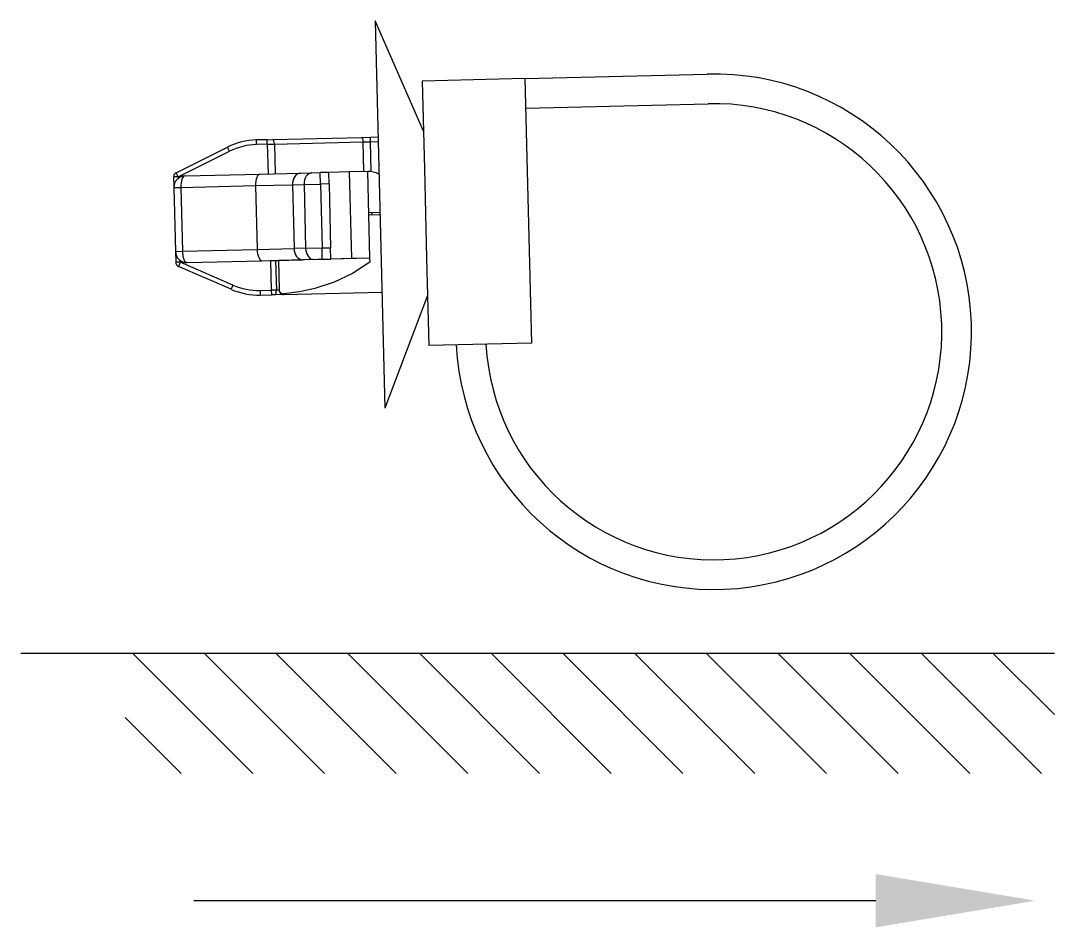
# Model space of a CAD drawing. Header units: inches. Extents: x 47316 to 59086, y 3141 to 11743.
# Drawn here: x 53101.62 to 53124.28, y 6236.12 to 6256 of the extents above; entities that cross this region are included whole.
import ezdxf

# ---------------------------------------------------------------- set-up
doc = ezdxf.new("R2010")
doc.units = ezdxf.units.IN
doc.header["$MEASUREMENT"] = 0

msp = doc.modelspace()

# ---------------------------------------------------------------- linework, layer by layer
at = {"color": 0, "linetype": 'ByBlock', "lineweight": -3, "ltscale": 0.132311}
for p, q in [((53110.452, 6253.571), (53109.391, 6255.995)), ((53110.541, 6249.972), (53109.602, 6247.498))]:
    msp.add_line(p, q, dxfattribs=at)
at = {"color": 0, "linetype": 'ByBlock', "lineweight": -3, "ltscale": 0.425}
msp.add_line((53109.391, 6255.995), (53109.602, 6247.498), dxfattribs=at)
at = {"color": 0, "linetype": 'ByBlock', "lineweight": -3, "ltscale": 0.1125}
for p, q in [((53112.674, 6254.726), (53110.424, 6254.67)), ((53112.817, 6248.928), (53110.568, 6248.872))]:
    msp.add_line(p, q, dxfattribs=at)
at = {"color": 0, "linetype": 'ByBlock', "lineweight": -3, "ltscale": 0.096026}
for p, q in [((53110.424, 6254.67), (53110.472, 6252.75)), ((53110.52, 6250.792), (53110.568, 6248.872))]:
    msp.add_line(p, q, dxfattribs=at)
at = {"color": 0, "linetype": 'ByBlock', "lineweight": -3, "ltscale": 0.2}
for p, q in [((53112.674, 6254.726), (53116.672, 6254.825)), ((53112.69, 6254.076), (53116.689, 6254.175))]:
    msp.add_line(p, q, dxfattribs=at)
at = {"color": 0, "linetype": 'ByBlock', "lineweight": -3, "ltscale": 0.289999}
msp.add_line((53112.674, 6254.726), (53112.817, 6248.928), dxfattribs=at)
at = {"color": 0, "linetype": 'ByBlock', "lineweight": -3, "ltscale": 0.011804}
for p, q in [((53107.024, 6253.386), (53106.788, 6253.38)), ((53107.026, 6253.286), (53106.79, 6253.28))]:
    msp.add_line(p, q, dxfattribs=at)
at = {"color": 0, "linetype": 'ByBlock', "lineweight": -3, "ltscale": 0.005}
for p, q in [((53106.79, 6253.28), (53106.788, 6253.38)), ((53107.026, 6253.286), (53107.024, 6253.386)), ((53109.288, 6253.342), (53109.286, 6253.442)), ((53106.202, 6253.134), (53106.157, 6253.223)), ((53105.075, 6252.573), (53105.03, 6252.663)), ((53105.075, 6252.573), (53104.975, 6252.571)), ((53105.121, 6250.701), (53105.021, 6250.699)), ((53105.121, 6250.701), (53105.081, 6250.61)), ((53106.275, 6250.197), (53106.235, 6250.106)), ((53106.87, 6250.081), (53106.872, 6249.981)), ((53107.114, 6250.087), (53107.116, 6249.987))]:
    msp.add_line(p, q, dxfattribs=at)
at = {"color": 0, "linetype": 'ByBlock', "lineweight": -3, "ltscale": 0.006325}
msp.add_line((53107.024, 6253.386), (53107.15, 6253.389), dxfattribs=at)
at = {"color": 0, "linetype": 'ByBlock', "lineweight": -3, "ltscale": 0.007907}
msp.add_line((53107.026, 6253.286), (53107.185, 6253.29), dxfattribs=at)
at = {"color": 0, "linetype": 'ByBlock', "lineweight": -3, "ltscale": 0.097302}
for p, q in [((53107.15, 6253.389), (53109.096, 6253.437)), ((53107.185, 6253.29), (53109.13, 6253.338))]:
    msp.add_line(p, q, dxfattribs=at)
at = {"color": 0, "linetype": 'ByBlock', "lineweight": -3, "ltscale": 0.0325}
for p, q in [((53107.185, 6253.29), (53107.201, 6252.64)), ((53109.146, 6252.688), (53109.13, 6253.338)), ((53107.026, 6253.286), (53107.043, 6252.636)), ((53107.098, 6250.737), (53107.114, 6250.087)), ((53107.21, 6250.739), (53107.226, 6250.09))]:
    msp.add_line(p, q, dxfattribs=at)
at = {"color": 0, "linetype": 'ByBlock', "lineweight": -3, "ltscale": 0.009488}
msp.add_line((53109.096, 6253.437), (53109.286, 6253.442), dxfattribs=at)
at = {"color": 0, "linetype": 'ByBlock', "lineweight": -3, "ltscale": 0.007906}
msp.add_line((53109.13, 6253.338), (53109.288, 6253.342), dxfattribs=at)
at = {"color": 0, "linetype": 'ByBlock', "lineweight": -3, "ltscale": 0.008443}
for p, q in [((53109.286, 6253.442), (53109.454, 6253.446)), ((53109.288, 6253.342), (53109.457, 6253.346))]:
    msp.add_line(p, q, dxfattribs=at)
at = {"color": 0, "linetype": 'ByBlock', "lineweight": -3, "ltscale": 0.032832}
msp.add_line((53109.304, 6252.685), (53109.288, 6253.342), dxfattribs=at)
at = {"color": 0, "linetype": 'ByBlock', "lineweight": -3, "ltscale": 0.062942}
for p, q in [((53105.03, 6252.663), (53106.157, 6253.223)), ((53106.235, 6250.106), (53105.081, 6250.61))]:
    msp.add_line(p, q, dxfattribs=at)
at = {"color": 0, "linetype": 'ByBlock', "lineweight": -3, "ltscale": 0.062941}
for p, q in [((53105.075, 6252.573), (53106.202, 6253.134)), ((53106.275, 6250.197), (53105.121, 6250.701))]:
    msp.add_line(p, q, dxfattribs=at)
at = {"color": 0, "linetype": 'ByBlock', "lineweight": -3, "ltscale": 0.081943}
for p, q in [((53105.224, 6252.591), (53106.863, 6252.631)), ((53105.131, 6252.338), (53106.77, 6252.379)), ((53105.166, 6250.939), (53106.804, 6250.979)), ((53105.271, 6250.691), (53106.91, 6250.732))]:
    msp.add_line(p, q, dxfattribs=at)
at = {"color": 0, "linetype": 'ByBlock', "lineweight": -3, "ltscale": 0.04455}
for p, q in [((53106.863, 6252.631), (53107.753, 6252.653)), ((53106.91, 6250.732), (53107.8, 6250.754))]:
    msp.add_line(p, q, dxfattribs=at)
at = {"color": 0, "linetype": 'ByBlock', "lineweight": -3, "ltscale": 0.012637}
for p, q in [((53107.753, 6252.653), (53108.006, 6252.66)), ((53107.579, 6252.399), (53107.832, 6252.405)), ((53107.867, 6251.006), (53107.614, 6250.999)), ((53108.053, 6250.76), (53107.8, 6250.754))]:
    msp.add_line(p, q, dxfattribs=at)
at = {"color": 0, "linetype": 'ByBlock', "lineweight": -3, "ltscale": 0.009006}
for p, q in [((53108.006, 6252.66), (53108.186, 6252.664)), ((53108.053, 6250.76), (53108.233, 6250.765))]:
    msp.add_line(p, q, dxfattribs=at)
at = {"color": 0, "linetype": 'ByBlock', "lineweight": -3, "ltscale": 0.009364}
for p, q in [((53108.373, 6252.669), (53108.186, 6252.664)), ((53108.38, 6252.419), (53108.192, 6252.414)), ((53108.227, 6251.015), (53108.414, 6251.019)), ((53108.233, 6250.765), (53108.42, 6250.769))]:
    msp.add_line(p, q, dxfattribs=at)
at = {"color": 0, "linetype": 'ByBlock', "lineweight": -3, "ltscale": 0.0125}
for p, q in [((53108.192, 6252.414), (53108.186, 6252.664)), ((53108.38, 6252.419), (53108.373, 6252.669)), ((53109.245, 6251.79), (53109.495, 6251.796)), ((53109.247, 6251.74), (53109.497, 6251.746)), ((53108.233, 6250.765), (53108.227, 6251.015)), ((53108.42, 6250.769), (53108.414, 6251.019))]:
    msp.add_line(p, q, dxfattribs=at)
at = {"color": 0, "linetype": 'ByBlock', "lineweight": -3, "ltscale": 0.022501}
for p, q in [((53108.823, 6252.68), (53108.373, 6252.669)), ((53108.87, 6250.781), (53108.42, 6250.769))]:
    msp.add_line(p, q, dxfattribs=at)
at = {"color": 0, "linetype": 'ByBlock', "lineweight": -3, "ltscale": 0.02}
for p, q in [((53109.223, 6252.69), (53108.823, 6252.68)), ((53109.27, 6250.79), (53108.87, 6250.781))]:
    msp.add_line(p, q, dxfattribs=at)
at = {"color": 0, "linetype": 'ByBlock', "lineweight": -3, "ltscale": 0.095}
for p, q in [((53108.823, 6252.68), (53108.87, 6250.781)), ((53109.223, 6252.69), (53109.27, 6250.79))]:
    msp.add_line(p, q, dxfattribs=at)
at = {"color": 0, "linetype": 'ByBlock', "lineweight": -3, "ltscale": 0.097948}
msp.add_line((53110.472, 6252.75), (53110.52, 6250.792), dxfattribs=at)
at = {"color": 0, "linetype": 'ByBlock', "lineweight": -3, "ltscale": 0.011816}
for p, q in [((53104.975, 6252.571), (53104.981, 6252.335)), ((53105.015, 6250.935), (53105.021, 6250.699))]:
    msp.add_line(p, q, dxfattribs=at)
at = {"color": 0, "linetype": 'ByBlock', "lineweight": -3, "ltscale": 0.001816}
for p, q in [((53105.075, 6252.573), (53105.076, 6252.537)), ((53105.12, 6250.738), (53105.121, 6250.701))]:
    msp.add_line(p, q, dxfattribs=at)
at = {"color": 0, "linetype": 'ByBlock', "lineweight": -3, "ltscale": 0.0405}
for p, q in [((53106.77, 6252.379), (53107.579, 6252.399)), ((53106.804, 6250.979), (53107.614, 6250.999))]:
    msp.add_line(p, q, dxfattribs=at)
at = {"color": 0, "linetype": 'ByBlock', "lineweight": -3, "ltscale": 0.07}
for p, q in [((53107.579, 6252.399), (53107.614, 6250.999)), ((53107.832, 6252.405), (53107.867, 6251.006)), ((53108.192, 6252.414), (53108.227, 6251.015)), ((53108.38, 6252.419), (53108.414, 6251.019)), ((53104.981, 6252.335), (53105.015, 6250.935)), ((53105.131, 6252.338), (53105.166, 6250.939)), ((53106.77, 6252.379), (53106.804, 6250.979))]:
    msp.add_line(p, q, dxfattribs=at)
at = {"color": 0, "linetype": 'ByBlock', "lineweight": -3, "ltscale": 0.018011}
for p, q in [((53107.832, 6252.405), (53108.192, 6252.414)), ((53107.867, 6251.006), (53108.227, 6251.015))]:
    msp.add_line(p, q, dxfattribs=at)
at = {"color": 0, "linetype": 'ByBlock', "lineweight": -3, "ltscale": 0.007544}
for p, q in [((53104.981, 6252.335), (53105.131, 6252.338)), ((53105.015, 6250.935), (53105.166, 6250.939))]:
    msp.add_line(p, q, dxfattribs=at)
at = {"color": 0, "linetype": 'ByBlock', "lineweight": -3, "ltscale": 0.0025}
msp.add_line((53109.328, 6251.742), (53109.326, 6251.792), dxfattribs=at)
at = {"color": 0, "linetype": 'ByBlock', "lineweight": -3, "ltscale": 0.005363}
msp.add_line((53107.098, 6250.737), (53107.205, 6250.739), dxfattribs=at)
at = {"color": 0, "linetype": 'ByBlock', "lineweight": -3, "ltscale": 0.000233459}
msp.add_line((53107.205, 6250.739), (53107.21, 6250.739), dxfattribs=at)
at = {"color": 0, "linetype": 'ByBlock', "lineweight": -3, "ltscale": 0.003059}
msp.add_line((53107.21, 6250.739), (53107.271, 6250.741), dxfattribs=at)
at = {"color": 0, "linetype": 'ByBlock', "lineweight": -3, "ltscale": 0.1}
msp.add_line((53109.27, 6250.79), (53107.271, 6250.741), dxfattribs=at)
at = {"color": 0, "linetype": 'ByBlock', "lineweight": -3, "ltscale": 0.031953}
msp.add_line((53107.271, 6250.741), (53107.287, 6250.102), dxfattribs=at)
at = {"color": 0, "linetype": 'ByBlock', "lineweight": -3}
for p, q in [((53109.272, 6250.704), (53108.894, 6250.456)), ((53108.894, 6250.456), (53108.49, 6250.264)), ((53108.069, 6250.126), (53107.731, 6250.054)), ((53108.49, 6250.264), (53108.069, 6250.126)), ((53107.731, 6250.054), (53107.389, 6250.009))]:
    msp.add_line(p, q, dxfattribs=at)
at = {"color": 0, "linetype": 'ByBlock', "lineweight": -3, "ltscale": 0.004339}
msp.add_line((53109.27, 6250.79), (53109.272, 6250.704), dxfattribs=at)
at = {"color": 0, "linetype": 'ByBlock', "lineweight": -3, "ltscale": 0.012206}
for p, q in [((53106.87, 6250.081), (53107.114, 6250.087)), ((53106.872, 6249.981), (53107.116, 6249.987))]:
    msp.add_line(p, q, dxfattribs=at)
at = {"color": 0, "linetype": 'ByBlock', "lineweight": -3, "ltscale": 0.005597}
msp.add_line((53107.226, 6250.09), (53107.114, 6250.087), dxfattribs=at)
at = {"color": 0, "linetype": 'ByBlock', "lineweight": -3, "ltscale": 0.004477}
msp.add_line((53107.206, 6249.989), (53107.116, 6249.987), dxfattribs=at)
at = {"color": 0, "linetype": 'ByBlock', "lineweight": -3, "ltscale": 0.00896}
msp.add_line((53107.385, 6249.994), (53107.206, 6249.989), dxfattribs=at)
at = {"color": 0, "linetype": 'ByBlock', "lineweight": -3, "ltscale": 0.002986}
msp.add_line((53107.285, 6250.091), (53107.226, 6250.09), dxfattribs=at)
at = {"color": 0, "linetype": 'ByBlock', "lineweight": -3, "ltscale": 9.0198e-05}
msp.add_line((53107.287, 6250.092), (53107.285, 6250.091), dxfattribs=at)
at = {"color": 0, "linetype": 'ByBlock', "lineweight": -3, "ltscale": 0.000495148}
msp.add_line((53107.287, 6250.102), (53107.287, 6250.092), dxfattribs=at)
at = {"color": 0, "linetype": 'ByBlock', "lineweight": -3, "ltscale": 0.107719}
msp.add_line((53107.385, 6249.994), (53109.539, 6250.047), dxfattribs=at)
at = {"color": 0, "linetype": 'ByBlock', "lineweight": -3, "ltscale": 0.000715637}
msp.add_line((53107.389, 6250.009), (53107.389, 6249.995), dxfattribs=at)
at = {"color": 0, "lineweight": -3}
for p, q in [((53124.278, 6242.124, 0), (53101.622, 6242.124)), ((53106.709, 6239.496, 0), (53104.081, 6242.124, 0)), ((53108.28, 6239.496, 0), (53105.652, 6242.124, 0)), ((53109.852, 6239.496, 0), (53107.224, 6242.124, 0)), ((53111.423, 6239.496, 0), (53108.795, 6242.124, 0)), ((53112.995, 6239.496, 0), (53110.367, 6242.124, 0)), ((53114.566, 6239.496, 0), (53111.938, 6242.124, 0)), ((53116.138, 6239.496, 0), (53113.51, 6242.124, 0)), ((53117.71, 6239.496, 0), (53115.081, 6242.124, 0)), ((53119.281, 6239.496, 0), (53116.653, 6242.124, 0)), ((53120.853, 6239.496, 0), (53118.224, 6242.124, 0)), ((53122.424, 6239.496, 0), (53119.796, 6242.124, 0)), ((53123.996, 6239.496, 0), (53121.368, 6242.124, 0)), ((53124.278, 6240.786, 0), (53122.939, 6242.124, 0)), ((53105.137, 6239.496, 0), (53103.915, 6240.718, 0))]:
    msp.add_line(p, q, dxfattribs=at)
msp.add_line((53120.364, 6236.705), (53105.416, 6236.705))
at = {"color": 0, "linetype": 'ByBlock', "lineweight": -3}
for centre, radius, start, end in [((53116.812, 6249.177), 5.65, 182.94, 91.4187), ((53116.812, 6249.177), 5, 183.1379, 91.4187), ((53106.825, 6251.88), 1.5, 91.4187, 116.4356), ((53106.825, 6251.88), 1.4, 91.4187, 116.4356), ((53105.075, 6252.573), 0.1, 116.4356, 181.4187), ((53109.235, 6252.19), 0.5, 61.4187, 91.4187), ((53105.23, 6252.341), 0.25, 91.4187, 181.4187), ((53105.265, 6250.941), 0.25, 181.4187, 271.4187), ((53105.121, 6250.701), 0.1, 181.4187, 246.4018), ((53106.835, 6251.48), 1.4, 246.4018, 271.4187), ((53106.835, 6251.48), 1.5, 246.4018, 271.4187), ((53107.38, 6250.102), 0.0931, 179.8181, 275.4951), ((53107.387, 6250.095), 0.0999, 181.4761, 271.476), ((53107.386, 6249.998), 0.00433, 252.5811, 315.8094)]:
    msp.add_arc(centre, radius, start, end, dxfattribs=at)
for centre, major_axis, ratio, start_param, end_param in [((53107.153, 6253.289), (-0.0025, 0.1), 0.316228, 4.712389, 6.283185), ((53109.098, 6253.337), (-0.0025, 0.1), 0.316228, 4.712389, 6.283185), ((53106.869, 6252.381), (-0.006, 0.25), 0.396439, 0, 1.570796), ((53107.76, 6252.404), (-0.006, 0.25), 0.720438, 0, 1.570796), ((53108.012, 6252.41), (-0.006, 0.25), 0.720438, 0, 1.570796), ((53105.23, 6252.341), (-0.006, 0.25), 0.396439, -6.283185, -4.712389), ((53105.265, 6250.941), (-0.006, 0.25), 0.396439, 1.570796, 3.141593), ((53106.904, 6250.982), (-0.006, 0.25), 0.396439, 1.570796, 3.141593), ((53107.794, 6251.004), (-0.006, 0.25), 0.720438, 1.570796, 3.141593), ((53108.047, 6251.01), (-0.006, 0.25), 0.720438, 1.570796, 3.141593), ((53107.203, 6250.089), (-0.0025, 0.1), 0.22389, 3.141593, 4.712389), ((53107.382, 6250.093), (-0.0025, 0.1), 0.97071, 1.570796, 3.141593)]:
    msp.add_ellipse(centre, major_axis=major_axis, ratio=ratio, start_param=start_param, end_param=end_param, dxfattribs=at)
msp.add_solid([(53120.364, 6237.288), (53123.864, 6236.705), (53120.364, 6236.121)])

doc.saveas('drawing.dxf')
